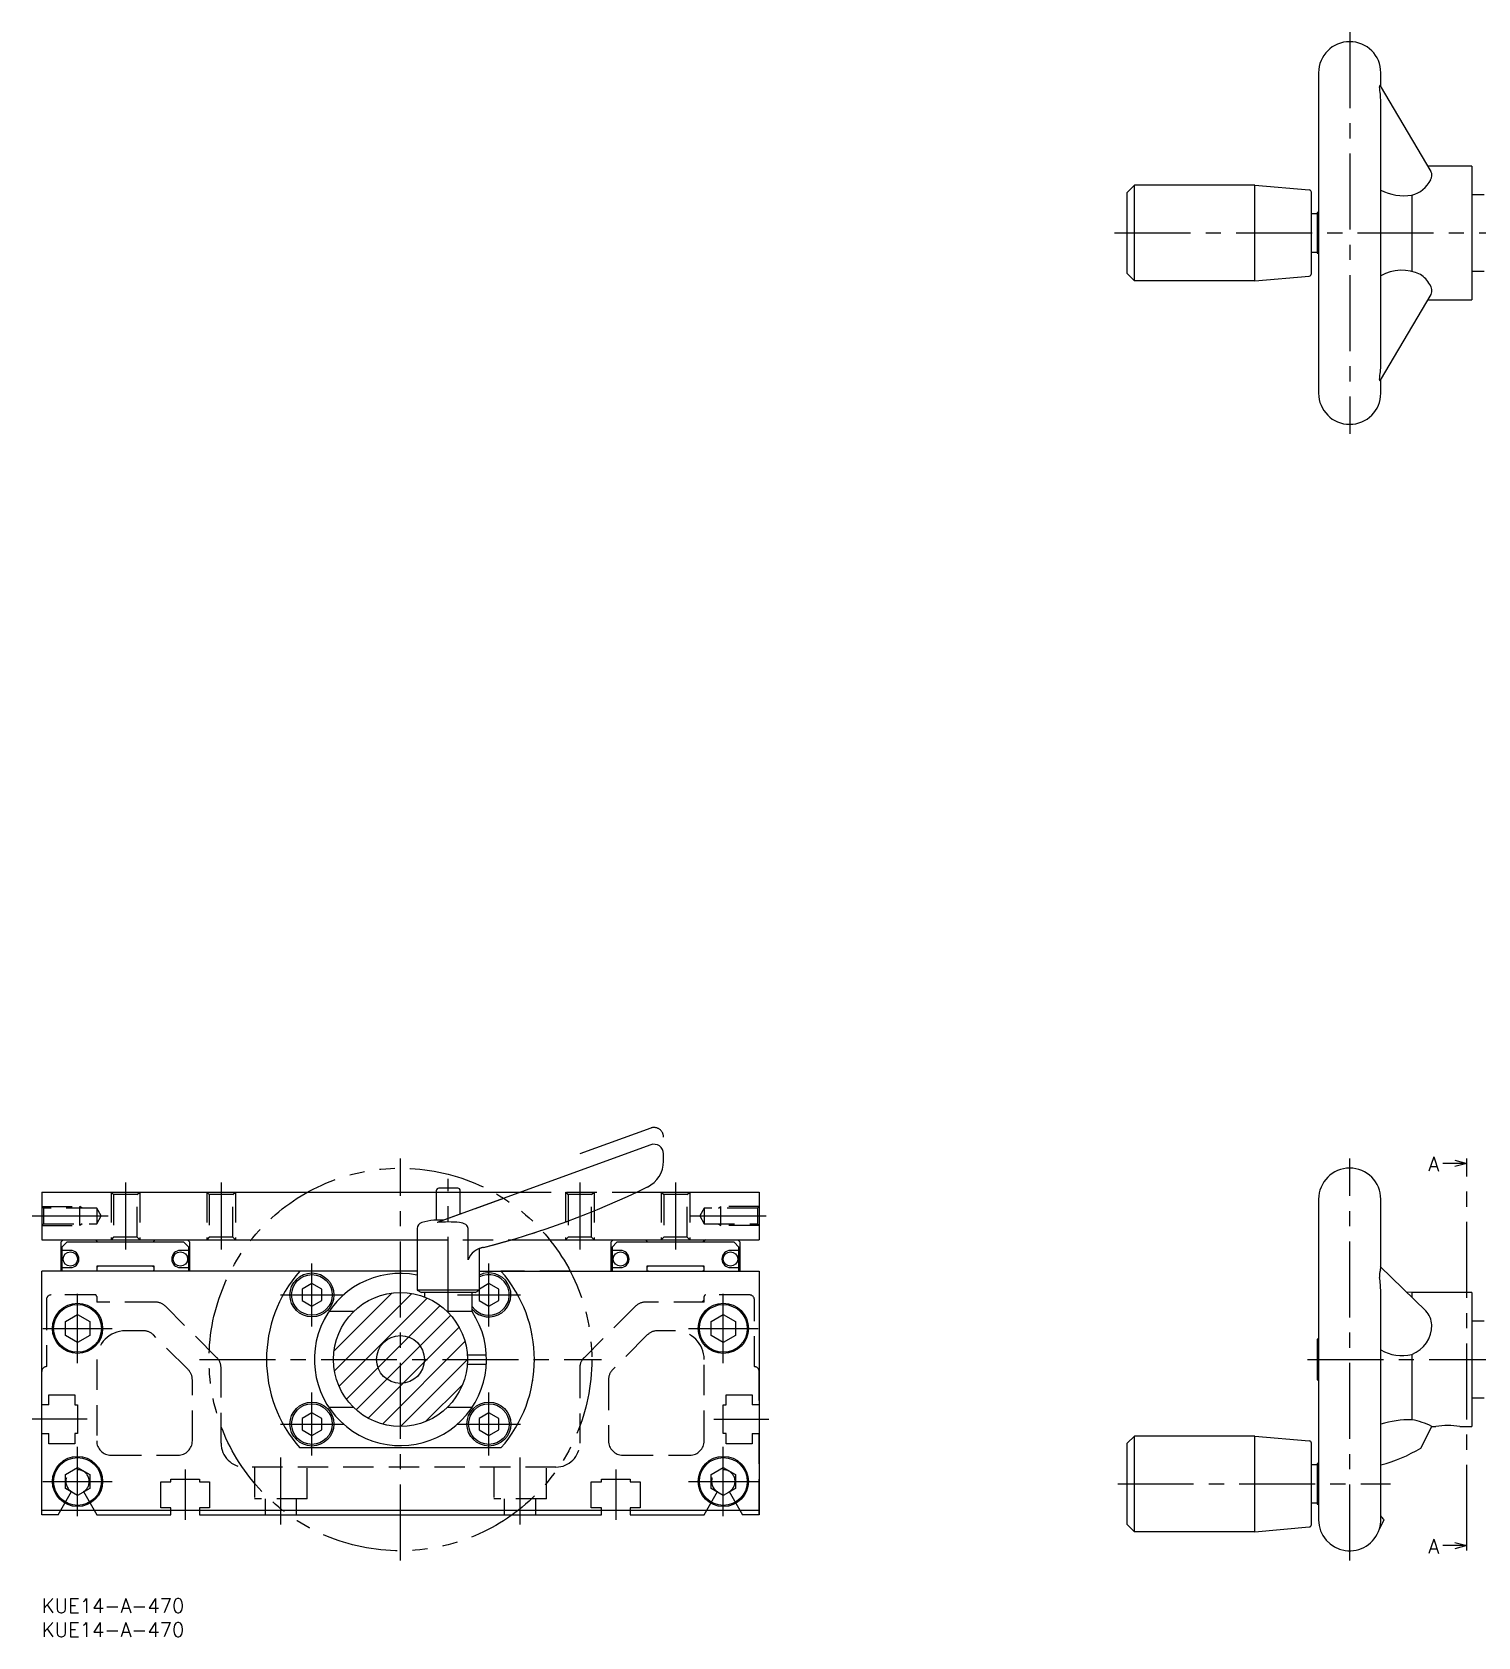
# Model space of a CAD drawing. Extents: x -2 to 808, y -8 to 361.
# Drawn here: x -2 to 300.2, y -8 to 327.5 of the extents above; entities that cross this region are included whole.
import ezdxf

# ---------------------------------------------------------------- set-up
doc = ezdxf.new("R2010")
doc.units = 0
doc.header["$LTSCALE"] = 0.5
for name, pattern in [('CENTER', [50.8, 31.75, -6.35, 6.35, -6.35]), ('DASHED', [19.05, 12.7, -6.35]), ('PHANTOM', [63.5, 31.75, -6.35, 6.35, -6.35, 6.35, -6.35])]:
    doc.linetypes.add(name, pattern=pattern)
for name, color, linetype in [('MSM_CENTER', 1, 'CENTER'), ('MSM_CONTINUOUS', 7, 'CONTINUOUS'), ('MSM_DASHED', 4, 'DASHED'), ('MSM_IMAGINARY', 6, 'PHANTOM'), ('MSM_NARROW', 5, 'CONTINUOUS'), ('MSM_PART_NUMBER', 7, 'CONTINUOUS')]:
    doc.layers.add(name, color=color, linetype=linetype)
doc.styles.get("Standard").update_dxf_attribs({"font": 'txt.shx', "height": 3, "bigfont": 'bigfont.shx'})

# ---------------------------------------------------------------- blocks, each defined once
blk = doc.blocks.new('*U8')
at = {"layer": 'MSM_PART_NUMBER'}
blk.add_text('KUE14-A-470', height=3, dxfattribs=at).set_placement((0, -3))
blk = doc.blocks.new('*U9')
at = {"layer": 'MSM_PART_NUMBER'}
blk.add_text('KUE14-A-470', height=3, dxfattribs=at).set_placement((0, -8))

msp = doc.modelspace()

# ---------------------------------------------------------------- linework, layer by layer
at = {"layer": 'MSM_CENTER'}
for p, q in [((273.44, 327.52), (273.44, 243.52)), ((224.29, 285.52), (808.04, 285.52)), ((75, 8), (75, 92)), ((273.44, 8), (273.44, 92)), ((85, 59.8), (85, 87.8)), ((297.94, 12.08), (297.94, 90)), ((17.5, 87), (17.5, 73)), ((37.5, 87), (37.5, 73)), ((112.5, 87), (112.5, 73)), ((132.5, 87), (132.5, 73)), ((-2, 80), (14.44, 80)), ((135.56, 80), (152, 80)), ((56.5, 56.9), (56.5, 70.1)), ((93.5, 56.9), (93.5, 70.1)), ((7.5, 49.25), (7.5, 63.75)), ((142.5, 49.25), (142.5, 63.75)), ((49.9, 63.5), (63.1, 63.5)), ((86.9, 63.5), (100.1, 63.5)), ((0.25, 56.5), (14.75, 56.5)), ((135.25, 56.5), (149.75, 56.5)), ((33, 50), (117, 50)), ((264.64, 50), (808.04, 50)), ((56.5, 29.9), (56.5, 43.1)), ((93.5, 29.9), (93.5, 43.1)), ((9.5, 37.5), (-2, 37.5)), ((140.5, 37.5), (152, 37.5)), ((49.9, 36.5), (63.1, 36.5)), ((86.9, 36.5), (100.1, 36.5)), ((7.5, 17.25), (7.5, 31.75)), ((142.5, 17.25), (142.5, 31.75)), ((30, 27), (30, 16.5)), ((50, 15.5), (50, 29.5)), ((100, 15.5), (100, 29.5)), ((120, 27), (120, 16.5)), ((0.25, 24.5), (14.75, 24.5)), ((135.25, 24.5), (149.75, 24.5)), ((224.94, 24), (281.94, 24))]:
    msp.add_line(p, q, dxfattribs=at)
at = {"layer": 'MSM_CONTINUOUS'}
for p, q in [((266.94, 319.02), (266.94, 252.02)), ((279.94, 316.12), (279.94, 319.02)), ((290.44, 298.38), (279.85, 316.28)), ((279.94, 258.05), (279.94, 312.99)), ((298.94, 299.52), (289.76, 299.52)), ((298.94, 299.52), (298.94, 271.52)), ((226.94, 294.02), (228.44, 295.52)), ((253.61, 295.52), (228.44, 295.52)), ((228.44, 275.52), (228.44, 295.52)), ((253.61, 275.52), (253.61, 295.52)), ((253.61, 295.52), (264.99, 294.53)), ((226.94, 277.02), (226.94, 294.02)), ((265.44, 277.02), (265.44, 294.03)), ((286.44, 293.42), (286.44, 277.46)), ((301.54, 293.52), (298.94, 293.52)), ((266.64, 289.52), (265.44, 289.52)), ((266.64, 289.77), (266.64, 281.27)), ((266.94, 289.77), (266.64, 289.77)), ((265.44, 281.52), (266.64, 281.52)), ((266.64, 281.27), (266.94, 281.27)), ((228.44, 275.52), (226.94, 277.02)), ((253.61, 275.52), (228.44, 275.52)), ((253.61, 275.52), (264.99, 276.52)), ((298.94, 277.52), (301.54, 277.52)), ((279.85, 254.77), (290.44, 272.66)), ((289.76, 271.52), (298.94, 271.52)), ((279.94, 252.02), (279.94, 254.93)), ((127.32, 94.88), (82.66, 78.63)), ((130, 91.45), (130, 93)), ((0, 85), (82.5, 85)), ((0, 85), (0, 75)), ((82.5, 85.3), (82.5, 79.12)), ((87, 85.8), (83, 85.8)), ((87.5, 80.39), (87.5, 85.3)), ((87.5, 85), (100.18, 85)), ((124.42, 85), (150, 85)), ((150, 85), (150, 75)), ((266.94, 83.5), (266.94, 16.5)), ((279.94, 69.35), (279.94, 83.5)), ((78.5, 77.37), (78.5, 64.5)), ((84.03, 79.12), (82, 79.12)), ((89.15, 70.86), (89.15, 77.37)), ((0, 75), (78.5, 75)), ((4.5, 75), (4, 74.5)), ((4, 74.5), (4, 68.5)), ((5.25, 74.5), (4.25, 73.5)), ((29.75, 74.5), (5.25, 74.5)), ((11.75, 74.5), (11.25, 75)), ((23.75, 75), (23.25, 74.5)), ((30.75, 73.5), (29.75, 74.5)), ((31, 74.5), (30.5, 75)), ((31, 68.5), (31, 74.5)), ((98.09, 75), (150, 75)), ((119.5, 75), (119, 74.5)), ((119, 74.5), (119, 68.5)), ((120.25, 74.5), (119.25, 73.5)), ((144.75, 74.5), (120.25, 74.5)), ((126.75, 74.5), (126.25, 75)), ((138.75, 75), (138.25, 74.5)), ((145.75, 73.5), (144.75, 74.5)), ((146, 74.5), (145.5, 75)), ((146, 68.5), (146, 74.5)), ((4.25, 73.5), (4.25, 68.5)), ((6, 72.8), (4.25, 72.8)), ((30.75, 72.8), (29, 72.8)), ((30.75, 68.5), (30.75, 73.5)), ((91.5, 64.5), (91.5, 73.2)), ((119.25, 73.5), (119.25, 68.5)), ((121, 72.8), (119.25, 72.8)), ((145.75, 72.8), (144, 72.8)), ((145.75, 68.5), (145.75, 73.5)), ((0, 17.5), (0, 68.5)), ((78.5, 68.5), (0, 68.5)), ((4.25, 69.2), (6, 69.2)), ((23.5, 69.5), (11.5, 69.5)), ((11.8, 69.5), (11.5, 69.2)), ((11.5, 69.5), (11.5, 68.55)), ((23.5, 69.2), (23.2, 69.5)), ((23.5, 68.55), (23.5, 69.5)), ((29, 69.2), (30.75, 69.2)), ((91.5, 68.5), (150, 68.5)), ((119.25, 69.2), (121, 69.2)), ((138.5, 69.5), (126.5, 69.5)), ((126.8, 69.5), (126.5, 69.2)), ((126.5, 69.5), (126.5, 68.55)), ((138.5, 69.2), (138.2, 69.5)), ((138.5, 68.55), (138.5, 69.5)), ((144, 69.2), (145.75, 69.2)), ((150, 68.5), (150, 17.5)), ((289.37, 60.15), (279.83, 69.46)), ((279.94, 69.17), (279.94, 69.2)), ((56.5, 65.86), (54.46, 64.68)), ((54.46, 64.68), (54.46, 62.32)), ((58.54, 64.68), (56.5, 65.86)), ((58.54, 62.32), (58.54, 64.68)), ((78.5, 64.5), (79.37, 64)), ((91.5, 64.5), (78.5, 64.5)), ((90.63, 64), (79.37, 64)), ((80, 64), (80, 63.08)), ((90, 60), (90, 64)), ((90.63, 64), (91.5, 64.5)), ((91.46, 64.48), (91.46, 62.32)), ((93.5, 65.86), (91.5, 64.7)), ((95.54, 64.68), (93.5, 65.86)), ((95.54, 62.32), (95.54, 64.68)), ((279.94, 16.62), (279.94, 64.2)), ((286.44, 64), (285.32, 64.1)), ((298.94, 64), (286.44, 64)), ((286.44, 64), (286.44, 63.01)), ((298.94, 64), (298.94, 36)), ((54.46, 62.32), (56.5, 61.14)), ((56.5, 61.14), (58.54, 62.32)), ((91.46, 62.32), (93.5, 61.14)), ((93.5, 61.14), (95.54, 62.32)), ((4.96, 57.97), (7.5, 59.43)), ((4.96, 55.03), (4.96, 57.97)), ((7.5, 59.43), (10.04, 57.97)), ((10.04, 57.97), (10.04, 55.03)), ((65.2, 60), (60.03, 60)), ((89.97, 60), (84.8, 60)), ((139.96, 57.97), (142.5, 59.43)), ((139.96, 55.03), (139.96, 57.97)), ((142.5, 59.43), (145.04, 57.97)), ((145.04, 57.97), (145.04, 55.03)), ((301.54, 58), (298.94, 58)), ((7.5, 53.57), (4.96, 55.03)), ((10.04, 55.03), (7.5, 53.57)), ((142.5, 53.57), (139.96, 55.03)), ((145.04, 55.03), (142.5, 53.57)), ((266.94, 54.25), (266.64, 54.25)), ((266.64, 54.25), (266.64, 45.75)), ((88.96, 51), (92.97, 51)), ((286.44, 51.06), (286.44, 37.38)), ((88.96, 49), (92.97, 49)), ((266.64, 45.75), (266.94, 45.75)), ((298.94, 42), (301.54, 42)), ((56.5, 38.86), (54.46, 37.68)), ((54.46, 37.68), (54.46, 35.32)), ((58.54, 37.68), (56.5, 38.86)), ((58.54, 35.32), (58.54, 37.68)), ((60.03, 40), (65.2, 40)), ((84.8, 40), (89.97, 40)), ((93.5, 38.86), (91.46, 37.68)), ((91.46, 37.68), (91.46, 35.32)), ((95.54, 37.68), (93.5, 38.86)), ((95.54, 35.32), (95.54, 37.68)), ((54.46, 35.32), (56.5, 34.14)), ((56.5, 34.14), (58.54, 35.32)), ((91.46, 35.32), (93.5, 34.14)), ((93.5, 34.14), (95.54, 35.32)), ((226.94, 32.5), (228.44, 34)), ((253.61, 34), (228.44, 34)), ((228.44, 14), (228.44, 34)), ((253.61, 14), (253.61, 34)), ((253.61, 34), (264.99, 33)), ((288.31, 31.49), (290.62, 36)), ((290.61, 36), (291.44, 36)), ((296.44, 36), (298.94, 36)), ((96.02, 31.5), (53.98, 31.5)), ((226.94, 15.5), (226.94, 32.5)), ((265.44, 15.49), (265.44, 32.51)), ((4.96, 25.97), (7.5, 27.43)), ((7.5, 27.43), (10.04, 25.97)), ((139.96, 25.97), (142.5, 27.43)), ((142.5, 27.43), (145.04, 25.97)), ((266.64, 28), (265.44, 28)), ((266.64, 28.25), (266.64, 19.75)), ((266.94, 28.25), (266.64, 28.25)), ((4.96, 23.03), (4.96, 25.97)), ((10.04, 25.97), (10.04, 23.03)), ((139.96, 23.03), (139.96, 25.97)), ((145.04, 25.97), (145.04, 23.03)), ((7.5, 21.57), (4.96, 23.03)), ((10.04, 23.03), (7.5, 21.57)), ((142.5, 21.57), (139.96, 23.03)), ((145.04, 23.03), (142.5, 21.57)), ((0, 18.5), (150, 18.5)), ((3.46, 17.5), (0, 17.5)), ((0.05, 17.5), (0.05, 18.5)), ((3.46, 17.5), (4.04, 18.5)), ((10.96, 18.5), (11.54, 17.5)), ((11.54, 17.5), (27, 17.5)), ((27, 17.5), (27, 18.5)), ((33, 18.5), (33, 17.5)), ((33, 17.5), (117, 17.5)), ((117, 17.5), (117, 18.5)), ((123, 18.5), (123, 17.5)), ((123, 17.5), (138.46, 17.5)), ((138.46, 17.5), (139.04, 18.5)), ((145.96, 18.5), (146.54, 17.5)), ((150, 17.5), (146.54, 17.5)), ((149.95, 18.5), (149.95, 17.5)), ((265.44, 20), (266.64, 20)), ((266.64, 19.75), (266.94, 19.75)), ((228.44, 14), (226.94, 15.5)), ((253.61, 14), (228.44, 14)), ((253.61, 14), (264.99, 15)), ((279.66, 14.6), (280.64, 16.51))]:
    msp.add_line(p, q, dxfattribs=at)
for centre, radius in [((6, 71), 1.5), ((29, 71), 1.5), ((121, 71), 1.5), ((144, 71), 1.5), ((56.5, 63.5), 4.6), ((56.5, 63.5), 4.25), ((75, 50), 14), ((7.5, 56.5), 5.25), ((7.5, 56.5), 5), ((142.5, 56.5), 5.25), ((142.5, 56.5), 5), ((75, 50), 5), ((56.5, 36.5), 4.6), ((56.5, 36.5), 4.25), ((93.5, 36.5), 4.6), ((93.5, 36.5), 4.25), ((7.5, 24.5), 5.25), ((7.5, 24.5), 5), ((142.5, 24.5), 5.25), ((142.5, 24.5), 5)]:
    msp.add_circle(centre, radius, dxfattribs=at)
for centre, radius, start, end in [((273.44, 319.02), 6.5, 0, 180), ((280.06, 316.16), 0.409, 147.3169, 194.7042), ((258.91, 312.64), 21.03, 0.9537, 9.3449), ((279.71, 316.24), 0.137, 15.5493, 88.8335), ((284.9, 299.32), 6.1, 284.6919, 333.6871), ((288.74, 297.57), 1.88, 329.5739, 25.5839), ((264.94, 294.03), 0.5, 0, 85), ((284.88, 304.26), 10.95, 243.1033, 278.1798), ((264.94, 277.02), 0.5, 275, 0), ((284.32, 268.9), 8.83, 63.8736, 119.8384), ((285.08, 271.81), 5.91, 29.8339, 58.0094), ((288.4, 273.49), 2.2, 337.8459, 34.7996), ((-398.83, 339.22), 683.71, 352.91661, 353.05297), ((262.32, 258.28), 17.63, 354.2775, 359.2376), ((273.44, 252.02), 6.5, 180, 0), ((280.08, 254.89), 0.423, 177.3591, 212.6166), ((279.32, 255.28), 0.739, 303.4802, 316.0683), ((128, 93), 2, 0, 110.0021), ((124, 91.45), 6, 296.0636, 0), ((273.44, 83.5), 6.5, 0, 180), ((83, 85.3), 0.5, 90, 180), ((87, 85.3), 0.5, 0, 90), ((47.55, 247.76), 180, 284.4054, 296.0636), ((79.8, 77.37), 1.3, 104.5706, 180), ((85, 57.36), 21.97, 97.8482, 104.5706), ((85, 57.36), 21.39, 83.6788, 96.2682), ((87, 75.33), 3.31, 59.7939, 83.9142), ((87.99, 77.24), 1.17, 6.0919, 54.409), ((6, 71), 1.8, 270, 90), ((29, 71), 1.8, 90, 270), ((92.9, 69.46), 4, 98.1816, 159.5), ((121, 71), 1.8, 270, 90), ((144, 71), 1.8, 90, 270), ((11.5, 67.25), 1.3, 74.0576, 90), ((23.5, 67.25), 1.3, 90, 105.9424), ((75, 50), 28, 138.6456, 221.3544), ((75, 50), 18, 78.7877, 33.749), ((93.5, 63.5), 4.6, 220.4591, 115.7715), ((93.5, 63.5), 4.25, 214.5603, 118.0725), ((75, 50), 28, 318.6456, 41.3544), ((126.5, 67.25), 1.3, 74.0576, 90), ((138.5, 67.25), 1.3, 90, 105.9424), ((282.68, 67.65), 3.03, 158.9586, 189.5128), ((254.77, 63.58), 25.18, 1.3815, 8.1441), ((279.52, 69.17), 0.42, 353.8602, 43.0782), ((277.85, 69.37), 2.11, 342.3741, 353.3332), ((284.11, 57.12), 6.49, 291.0715, 1.0786), ((286.23, 57.11), 4.37, 1.6774, 44.0689), ((284.35, 59.34), 8.54, 238.9479, 284.1872), ((286.07, 15.84), 21.55, 89.0104, 106.5513), ((284.18, 23.5), 14.07, 62.7193, 80.7314), ((293.94, 22.22), 14, 79.7135, 100.2865), ((264.94, 32.51), 0.5, 0, 85), ((271.65, 59.24), 32.37, 284.8475, 300.9876), ((260.12, 0.05), 26.29, 38.7334, 41.0812), ((264.94, 15.49), 0.5, 275, 0), ((273.44, 16.5), 6.5, 180, 342.9891), ((272.47, 16.64), 7.48, 344.0942, 359.8778)]:
    msp.add_arc(centre, radius, start, end, dxfattribs=at)
at = {"layer": 'MSM_DASHED'}
for p, q in [((14.5, 85), (15.04, 84.46)), ((14.5, 85), (14.5, 75)), ((15.04, 84.46), (15.04, 75.54)), ((19.96, 84.46), (15.04, 84.46)), ((19.96, 84.46), (20.5, 85)), ((19.96, 75.54), (19.96, 84.46)), ((20.5, 85), (20.5, 75)), ((34.5, 85), (35.04, 84.46)), ((34.5, 85), (34.5, 75)), ((35.04, 84.46), (35.04, 75.54)), ((39.96, 84.46), (35.04, 84.46)), ((39.96, 84.46), (40.5, 85)), ((39.96, 75.54), (39.96, 84.46)), ((40.5, 85), (40.5, 75)), ((82.5, 85), (87.5, 85)), ((100.18, 85), (124.42, 85)), ((109.5, 85), (110.04, 84.46)), ((109.5, 85), (109.5, 75)), ((110.04, 84.46), (110.04, 75.54)), ((114.96, 84.46), (110.04, 84.46)), ((114.96, 84.46), (115.5, 85)), ((114.96, 75.54), (114.96, 84.46)), ((115.5, 85), (115.5, 75)), ((129.5, 85), (130.04, 84.46)), ((129.5, 85), (129.5, 75)), ((130.04, 84.46), (130.04, 75.54)), ((134.96, 84.46), (130.04, 84.46)), ((134.96, 84.46), (135.5, 85)), ((134.96, 75.54), (134.96, 84.46)), ((135.5, 85), (135.5, 75)), ((0.38, 81.62), (0, 82)), ((0, 82), (8, 82)), ((11.5, 81.62), (0.38, 81.62)), ((0.38, 81.62), (0.38, 78.38)), ((8, 78), (8, 82)), ((8.5, 81.62), (8, 82)), ((12.44, 80), (11.5, 81.62)), ((11.5, 81.62), (11.5, 78.38)), ((96.57, 83.69), (82.66, 78.63)), ((138.5, 81.62), (137.56, 80)), ((149.62, 81.62), (138.5, 81.62)), ((138.5, 81.62), (138.5, 78.38)), ((141.5, 81.62), (142, 82)), ((142, 78), (142, 82)), ((150, 82), (142, 82)), ((150, 82), (149.62, 81.62)), ((149.62, 81.62), (149.62, 78.38)), ((0, 78), (0.38, 78.38)), ((0, 78), (8, 78)), ((0.38, 78.38), (11.5, 78.38)), ((8.5, 78.38), (8, 78)), ((11.5, 78.38), (12.44, 80)), ((137.56, 80), (138.5, 78.38)), ((138.5, 78.38), (149.62, 78.38)), ((141.5, 78.38), (142, 78)), ((150, 78), (142, 78)), ((149.62, 78.38), (150, 78)), ((15.04, 75.54), (14.5, 75)), ((19.96, 75.54), (15.04, 75.54)), ((20.5, 75), (19.96, 75.54)), ((35.04, 75.54), (34.5, 75)), ((39.96, 75.54), (35.04, 75.54)), ((40.5, 75), (39.96, 75.54)), ((43.78, 75), (64.8, 75)), ((78.5, 75), (98.09, 75)), ((110.04, 75.54), (109.5, 75)), ((114.96, 75.54), (110.04, 75.54)), ((115.5, 75), (114.96, 75.54)), ((130.04, 75.54), (129.5, 75)), ((134.96, 75.54), (130.04, 75.54)), ((135.5, 75), (134.96, 75.54)), ((91.5, 71.37), (91.5, 73.2)), ((110.46, 68.5), (96.02, 68.5)), ((1, 62.5), (1, 48.5)), ((11.2, 63.5), (2, 63.5)), ((11.5, 63.2), (11.5, 62)), ((23.76, 62), (11.5, 62)), ((36.62, 50.38), (25.88, 61.12)), ((124.12, 61.12), (113.38, 50.38)), ((138.5, 62), (126.24, 62)), ((138.01, 62), (138.5, 62.49)), ((138.5, 62), (138.5, 63.2)), ((148, 63.5), (138.8, 63.5)), ((149, 48.5), (149, 62.5)), ((21.27, 56), (17.5, 56)), ((30.62, 47.89), (23.39, 55.12)), ((126.61, 55.12), (119.38, 47.89)), ((132.5, 56), (128.73, 56)), ((0.05, 40.5), (0.05, 47.81)), ((11.5, 50), (11.5, 33)), ((37.5, 32.5), (37.5, 48.26)), ((112.5, 48.26), (112.5, 32.5)), ((138.5, 33), (138.5, 50)), ((149.95, 47.81), (149.95, 40.5)), ((31.5, 33), (31.5, 45.77)), ((118.5, 45.77), (118.5, 33)), ((1.5, 40.5), (0, 40.5)), ((1.5, 42.6), (6.9, 42.6)), ((1.5, 40.5), (1.5, 42.6)), ((6.9, 42.6), (6.9, 40.5)), ((6.9, 40.5), (7.5, 40.5)), ((7.5, 40.5), (7.5, 34.5)), ((142.5, 40.5), (143.1, 40.5)), ((142.5, 34.5), (142.5, 40.5)), ((143.1, 42.6), (148.5, 42.6)), ((143.1, 40.5), (143.1, 42.6)), ((148.5, 42.6), (148.5, 40.5)), ((150, 40.5), (148.5, 40.5)), ((0, 34.5), (1.5, 34.5)), ((0.05, 18.5), (0.05, 34.5)), ((1.5, 32.4), (1.5, 34.5)), ((7.5, 34.5), (6.9, 34.5)), ((6.9, 34.5), (6.9, 32.4)), ((143.1, 34.5), (142.5, 34.5)), ((143.1, 32.4), (143.1, 34.5)), ((148.5, 34.5), (150, 34.5)), ((148.5, 34.5), (148.5, 32.4)), ((149.95, 34.5), (149.95, 18.5)), ((6.9, 32.4), (1.5, 32.4)), ((148.5, 32.4), (143.1, 32.4)), ((14.5, 30), (28.5, 30)), ((107.5, 27.5), (42.5, 27.5)), ((44.5, 27.5), (44.5, 20.9)), ((55.5, 20.9), (55.5, 27.5)), ((94.5, 27.5), (94.5, 20.9)), ((105.5, 20.9), (105.5, 27.5)), ((121.5, 30), (135.5, 30)), ((24.9, 24.4), (27, 24.4)), ((24.9, 19), (24.9, 24.4)), ((27, 24.4), (27, 25)), ((27, 25), (33, 25)), ((33, 25), (33, 24.4)), ((33, 24.4), (35.1, 24.4)), ((35.1, 24.4), (35.1, 19)), ((114.9, 24.4), (117, 24.4)), ((114.9, 19), (114.9, 24.4)), ((117, 25), (123, 25)), ((117, 24.4), (117, 25)), ((123, 25), (123, 24.4)), ((123, 24.4), (125.1, 24.4)), ((125.1, 24.4), (125.1, 19)), ((4.04, 18.5), (6.27, 22.37)), ((8.73, 22.37), (10.96, 18.5)), ((55.5, 20.9), (44.5, 20.9)), ((46.7, 20.9), (46.7, 17.5)), ((53.3, 17.5), (53.3, 20.9)), ((105.5, 20.9), (94.5, 20.9)), ((96.7, 20.9), (96.7, 17.5)), ((103.3, 17.5), (103.3, 20.9)), ((139.04, 18.5), (141.27, 22.37)), ((143.73, 22.37), (145.96, 18.5)), ((27, 19), (24.9, 19)), ((27, 18.5), (27, 19)), ((33, 19), (33, 18.5)), ((35.1, 19), (33, 19)), ((50.35, 18.5), (99.65, 18.5)), ((51.68, 17.5), (55.5, 17.5)), ((94.5, 17.5), (98.32, 17.5)), ((117, 19), (114.9, 19)), ((117, 18.5), (117, 19)), ((123, 19), (123, 18.5)), ((125.1, 19), (123, 19))]:
    msp.add_line(p, q, dxfattribs=at)
for centre, radius, start, end in [((47.55, 247.76), 180, 284.4054, 288.4464), ((92.9, 69.46), 4, 98.1816, 133.6237), ((75, 50), 28, 318.6456, 41.3544), ((2, 62.5), 1, 90, 180), ((11.2, 63.2), 0.3, 0, 90), ((23.76, 59), 3, 45, 90), ((126.24, 59), 3, 90, 135), ((138.8, 63.2), 0.3, 90, 180), ((148, 62.5), 1, 0, 90), ((17.5, 50), 6, 90, 180), ((21.27, 53), 3, 45, 90), ((128.73, 53), 3, 90, 135), ((132.5, 50), 6, 0, 90), ((34.5, 48.26), 3, 0, 45), ((115.5, 48.26), 3, 135, 180), ((1, 47.5), 1, 90, 180), ((28.5, 45.77), 3, 0, 45), ((121.5, 45.77), 3, 135, 180), ((149, 47.5), 1, 0, 90), ((14.5, 33), 3, 180, 270), ((28.5, 33), 3, 270, 0), ((42.5, 32.5), 5, 180, 270), ((107.5, 32.5), 5, 270, 0), ((121.5, 33), 3, 180, 270), ((135.5, 33), 3, 270, 0), ((7.5, 24.5), 2.46, 300, 240), ((142.5, 24.5), 2.46, 300, 240)]:
    msp.add_arc(centre, radius, start, end, dxfattribs=at)
at = {"layer": 'MSM_IMAGINARY'}
msp.add_line((127.32, 98.38), (112.5, 92.99), dxfattribs=at)
msp.add_circle((75, 50), 40, dxfattribs=at)
msp.add_arc((128, 96.5), 2, 0, 110.0021, dxfattribs=at)
at = {"layer": 'MSM_NARROW'}
for p, q in [((61.12, 51.82), (73.18, 63.88)), ((61.2, 47.65), (77.35, 63.8)), ((62.17, 44.39), (80.61, 62.83)), ((63.73, 41.7), (83.3, 61.27)), ((65.76, 39.48), (85.52, 59.24)), ((68.25, 37.73), (87.27, 56.75)), ((71.26, 36.51), (88.49, 53.74)), ((75, 36), (89, 50)), ((80.27, 37.03), (87.97, 44.73))]:
    msp.add_line(p, q, dxfattribs=at)
at = {"layer": 'MSM_PART_NUMBER'}
for p, q in [((297.94, 91), (292.94, 91)), ((295.44, 91.67), (297.94, 91)), ((297.94, 91), (295.44, 90.33)), ((297.94, 90), (297.94, 92)), ((297.94, 11.08), (292.94, 11.08)), ((295.44, 11.75), (297.94, 11.08)), ((297.94, 11.08), (295.44, 10.41)), ((297.94, 10.08), (297.94, 12.08))]:
    msp.add_line(p, q, dxfattribs=at)

# ---------------------------------------------------------------- block references
at = {"layer": 'MSM_CONTINUOUS'}
for name in ['*U8', '*U9']:
    msp.add_blockref(name, (0, 0), dxfattribs=at)

# ---------------------------------------------------------------- texts
at = {"layer": 'MSM_PART_NUMBER'}
for p in [(289.85, 89.35), (289.85, 9.42)]:
    msp.add_text('A', height=3, dxfattribs=at).set_placement(p)

doc.saveas('drawing.dxf')
